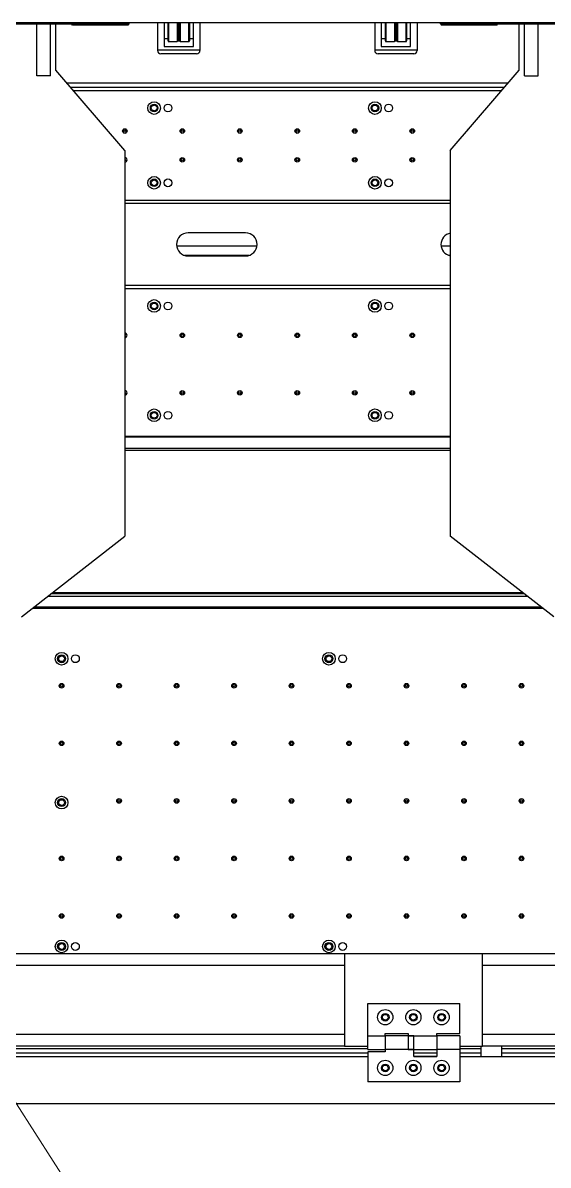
# Model space of a CAD drawing. Header units: millimetres. Extents: x 17243 to 30056, y 9468 to 18529.
# Drawn here: x 23196 to 23653, y 13468 to 14461 of the extents above; entities that cross this region are included whole.
import ezdxf

# ---------------------------------------------------------------- set-up
doc = ezdxf.new("R2010")
doc.units = ezdxf.units.MM
doc.layers.get('0').update_dxf_attribs({"lineweight": 18})
doc.layers.add('细实线层', color=7, linetype='Continuous', lineweight=18)

msp = doc.modelspace()

# ---------------------------------------------------------------- linework, layer by layer
at = {"color": 7, "linetype": 'Continuous', "lineweight": 25}
for p, q in [((24255.725, 14460.605), (22891.036, 14460.605)), ((23187.788, 14459.605), (23237.788, 14459.605)), ((23207.738, 14414.605), (23207.738, 14459.605)), ((23219.738, 14414.605), (23219.738, 14459.605)), ((23224.305, 14419.605), (23224.305, 14459.605)), ((23237.788, 14459.605), (23237.788, 14460.605)), ((23237.788, 14459.605), (23238.788, 14459.605)), ((23238.788, 14458.605), (23237.788, 14459.605)), ((23238.788, 14460.605), (23238.788, 14459.605)), ((23238.788, 14459.605), (23286.788, 14459.605)), ((23238.788, 14458.605), (23238.788, 14459.605)), ((23286.788, 14458.605), (23238.788, 14458.605)), ((23286.788, 14459.605), (23286.788, 14460.605)), ((23286.788, 14459.605), (23287.788, 14459.605)), ((23286.788, 14459.605), (23286.788, 14458.605)), ((23287.788, 14459.605), (23286.788, 14458.605)), ((23287.788, 14460.605), (23287.788, 14459.605)), ((23312.638, 14460.605), (23312.638, 14436.821)), ((23318.388, 14460.605), (23318.388, 14440.005)), ((23321.888, 14444.855), (23321.888, 14460.605)), ((23329.888, 14460.605), (23329.888, 14444.355)), ((23332.388, 14460.605), (23332.388, 14444.355)), ((23340.388, 14460.605), (23340.388, 14444.855)), ((23343.888, 14440.005), (23343.888, 14460.605)), ((23349.638, 14460.605), (23349.638, 14436.821)), ((23501.638, 14460.605), (23501.638, 14436.821)), ((23507.388, 14460.605), (23507.388, 14440.005)), ((23510.888, 14444.855), (23510.888, 14460.605)), ((23518.888, 14460.605), (23518.888, 14444.355)), ((23521.388, 14460.605), (23521.388, 14444.355)), ((23529.388, 14460.605), (23529.388, 14444.855)), ((23532.888, 14440.005), (23532.888, 14460.605)), ((23538.638, 14460.605), (23538.638, 14436.821)), ((23558.788, 14459.605), (23558.788, 14460.605)), ((23558.788, 14459.605), (23559.788, 14459.605)), ((23558.788, 14459.605), (23559.788, 14458.605)), ((23559.788, 14460.605), (23559.788, 14459.605)), ((23559.788, 14459.605), (23607.788, 14459.605)), ((23559.788, 14458.605), (23559.788, 14459.605)), ((23607.788, 14458.605), (23559.788, 14458.605)), ((23607.788, 14459.605), (23607.788, 14460.605)), ((23607.788, 14459.605), (23607.788, 14458.605)), ((23607.788, 14459.605), (23608.788, 14459.605)), ((23607.788, 14458.605), (23608.788, 14459.605)), ((23608.788, 14460.605), (23608.788, 14459.605)), ((23608.788, 14459.605), (23658.788, 14459.605)), ((23627.363, 14419.605), (23627.363, 14459.605)), ((23631.93, 14414.605), (23631.93, 14459.605)), ((23643.93, 14414.605), (23643.93, 14459.605)), ((23322.388, 14444.355), (23329.888, 14444.355)), ((23330.388, 14444.855), (23331.888, 14444.855)), ((23332.388, 14444.355), (23339.888, 14444.355)), ((23511.388, 14444.355), (23518.888, 14444.355)), ((23519.388, 14444.855), (23520.888, 14444.855)), ((23521.388, 14444.355), (23528.888, 14444.355)), ((23349.638, 14436.821), (23312.638, 14436.821)), ((23312.638, 14436.821), (23312.638, 14436.605)), ((23346.638, 14433.605), (23315.638, 14433.605)), ((23318.388, 14440.005), (23343.888, 14440.005)), ((23349.638, 14436.821), (23349.638, 14436.605)), ((23538.638, 14436.821), (23501.638, 14436.821)), ((23501.638, 14436.821), (23501.638, 14436.605)), ((23535.638, 14433.605), (23504.638, 14433.605)), ((23507.388, 14440.005), (23532.888, 14440.005)), ((23538.638, 14436.821), (23538.638, 14436.605)), ((23219.738, 14414.605), (23207.738, 14414.605)), ((23284.305, 14349.605), (23224.305, 14419.605)), ((23567.363, 14349.605), (23627.363, 14419.605)), ((23631.93, 14414.605), (23643.93, 14414.605)), ((23237.163, 14404.605), (23614.506, 14404.605)), ((23284.305, 14349.605), (23284.305, 14014.605)), ((23567.363, 14349.605), (23567.363, 14014.605)), ((23567.363, 14303.605), (23284.305, 14303.605)), ((23389.288, 14278.105), (23339.288, 14278.105)), ((23399.175, 14266.605), (23329.401, 14266.605)), ((23567.363, 14266.605), (23559.401, 14266.605)), ((23392.411, 14258.605), (23336.166, 14258.605)), ((23339.288, 14258.105), (23389.288, 14258.105)), ((23567.363, 14258.605), (23566.166, 14258.605)), ((23284.305, 14232.605), (23567.363, 14232.605)), ((23567.363, 14089.105), (23284.305, 14089.105)), ((23194.305, 13944.605), (23284.305, 14014.605)), ((23657.363, 13944.605), (23567.363, 14014.605)), ((23631.649, 13964.605), (23220.02, 13964.605)), ((23221.305, 13965.605), (23630.363, 13965.605)), ((23475.288, 13651.605), (21696.288, 13651.605)), ((23595.288, 13651.605), (23475.288, 13651.605)), ((23475.288, 13651.605), (23475.288, 13571.605)), ((23823.288, 13651.605), (23595.288, 13651.605)), ((23595.288, 13571.605), (23595.288, 13651.605)), ((23495.788, 13608.605), (23575.788, 13608.605)), ((23495.788, 13580.605), (23495.788, 13608.605)), ((23575.788, 13582.605), (23575.788, 13608.605)), ((23495.788, 13580.605), (23510.788, 13580.605)), ((23495.788, 13568.605), (23495.788, 13580.605)), ((23510.788, 13582.605), (23530.788, 13582.605)), ((23510.788, 13580.605), (23510.788, 13582.605)), ((23535.788, 13580.605), (23510.788, 13580.605)), ((23510.788, 13580.605), (23510.788, 13568.605)), ((23530.788, 13582.605), (23530.788, 13580.605)), ((23530.788, 13580.605), (23530.788, 13568.605)), ((23530.788, 13580.605), (23555.788, 13580.605)), ((23535.788, 13568.605), (23535.788, 13580.605)), ((23555.788, 13582.605), (23575.788, 13582.605)), ((23555.788, 13580.605), (23555.788, 13582.605)), ((23575.788, 13580.605), (23555.788, 13580.605)), ((23555.788, 13580.605), (23555.788, 13568.605)), ((23575.788, 13580.605), (23575.788, 13568.605)), ((23475.288, 13571.605), (21696.288, 13571.605)), ((23156.305, 13569.605), (23495.788, 13569.605)), ((23475.288, 13571.605), (23495.788, 13571.605)), ((23495.788, 13568.605), (23510.788, 13568.605)), ((23535.788, 13568.605), (23510.788, 13568.605)), ((23510.788, 13568.605), (23510.788, 13566.605)), ((23530.788, 13568.605), (23555.788, 13568.605)), ((23535.788, 13562.412), (23535.788, 13568.605)), ((23575.788, 13568.605), (23555.788, 13568.605)), ((23555.788, 13568.605), (23555.788, 13562.412)), ((23575.788, 13571.605), (23595.288, 13571.605)), ((23575.788, 13569.605), (23594.288, 13569.605)), ((23575.788, 13568.605), (23575.788, 13540.605)), ((23594.288, 13562.605), (23594.288, 13571.605)), ((23823.288, 13571.605), (23595.288, 13571.605)), ((23612.288, 13562.605), (23612.288, 13571.605)), ((23612.288, 13569.605), (23672.288, 13569.605)), ((21676.788, 13562.605), (23495.788, 13562.605)), ((23155.505, 13565.605), (23495.788, 13565.605)), ((23510.788, 13566.605), (23495.788, 13566.605)), ((23495.788, 13566.605), (23495.788, 13540.605)), ((23535.788, 13565.605), (23555.788, 13565.605)), ((23535.788, 13562.605), (23555.788, 13562.605)), ((23555.788, 13562.412), (23535.788, 13562.412)), ((23575.788, 13565.605), (23594.288, 13565.605)), ((23575.788, 13562.605), (23708.288, 13562.605)), ((23612.288, 13565.605), (23672.824, 13565.605)), ((23575.788, 13540.605), (23495.788, 13540.605)), ((21463.288, 13521.605), (23708.288, 13521.605))]:
    msp.add_line(p, q, dxfattribs=at)
at = {"color": 8, "linetype": 'Continuous', "lineweight": 25}
for p, q in [((23322.388, 14460.605), (23322.388, 14444.355)), ((23330.388, 14460.605), (23330.388, 14444.855)), ((23331.888, 14444.855), (23331.888, 14460.605)), ((23339.888, 14444.355), (23339.888, 14460.605)), ((23511.388, 14460.605), (23511.388, 14444.355)), ((23519.388, 14460.605), (23519.388, 14444.855)), ((23520.888, 14444.855), (23520.888, 14460.605)), ((23528.888, 14444.355), (23528.888, 14460.605)), ((23321.888, 14446.605), (23318.388, 14446.605)), ((23343.888, 14446.605), (23340.388, 14446.605)), ((23510.888, 14446.605), (23507.388, 14446.605)), ((23532.888, 14446.605), (23529.388, 14446.605)), ((23233.734, 14408.605), (23617.934, 14408.605)), ((23611.934, 14401.605), (23239.734, 14401.605)), ((23284.305, 14306.605), (23567.363, 14306.605)), ((23567.363, 14229.605), (23284.305, 14229.605)), ((23284.305, 14101.566), (23567.363, 14101.566)), ((23567.363, 14100.664), (23284.305, 14100.664)), ((23284.305, 14091.202), (23567.363, 14091.202)), ((23217.322, 13962.507), (23634.346, 13962.507)), ((23203.997, 13952.143), (23647.671, 13952.143)), ((23646.511, 13953.045), (23205.157, 13953.045)), ((23475.288, 13641.605), (21696.288, 13641.605)), ((23823.288, 13641.605), (23595.288, 13641.605)), ((23475.288, 13581.605), (21696.288, 13581.605)), ((23823.288, 13581.605), (23595.288, 13581.605))]:
    msp.add_line(p, q, dxfattribs=at)
at = {"color": 7, "linetype": 'Continuous', "lineweight": 25}
for centre, radius in [((23309.788, 14386.605), 5.5), ((23501.788, 14386.605), 5.5), ((23309.788, 14386.605), 3.3), ((23309.788, 14386.605), 2.5), ((23321.788, 14386.605), 3.4), ((23501.788, 14386.605), 3.3), ((23501.788, 14386.605), 2.5), ((23513.788, 14386.605), 3.4), ((23284.288, 14366.605), 2), ((23284.288, 14366.605), 1), ((23334.288, 14366.605), 2), ((23334.288, 14366.605), 1), ((23384.288, 14366.605), 2), ((23384.288, 14366.605), 1), ((23434.288, 14366.605), 2), ((23434.288, 14366.605), 1), ((23484.288, 14366.605), 2), ((23484.288, 14366.605), 1), ((23534.288, 14366.605), 2), ((23534.288, 14366.605), 1), ((23334.288, 14341.605), 2), ((23334.288, 14341.605), 1), ((23384.288, 14341.605), 2), ((23384.288, 14341.605), 1), ((23434.288, 14341.605), 2), ((23434.288, 14341.605), 1), ((23484.288, 14341.605), 2), ((23484.288, 14341.605), 1), ((23534.288, 14341.605), 2), ((23534.288, 14341.605), 1), ((23309.788, 14321.605), 5.5), ((23309.788, 14321.605), 3.3), ((23309.788, 14321.605), 2.5), ((23321.788, 14321.605), 3.4), ((23501.788, 14321.605), 5.5), ((23501.788, 14321.605), 3.3), ((23501.788, 14321.605), 2.5), ((23513.788, 14321.605), 3.4), ((23309.788, 14214.605), 5.5), ((23309.788, 14214.605), 3.3), ((23309.788, 14214.605), 2.5), ((23321.788, 14214.605), 3.4), ((23501.788, 14214.605), 5.5), ((23501.788, 14214.605), 3.3), ((23501.788, 14214.605), 2.5), ((23513.788, 14214.605), 3.4), ((23334.288, 14189.105), 2), ((23334.288, 14189.105), 1), ((23384.288, 14189.105), 2), ((23384.288, 14189.105), 1), ((23434.288, 14189.105), 2), ((23434.288, 14189.105), 1), ((23484.288, 14189.105), 2), ((23484.288, 14189.105), 1), ((23534.288, 14189.105), 2), ((23534.288, 14189.105), 1), ((23334.288, 14139.105), 2), ((23334.288, 14139.105), 1), ((23384.288, 14139.105), 2), ((23384.288, 14139.105), 1), ((23434.288, 14139.105), 2), ((23434.288, 14139.105), 1), ((23484.288, 14139.105), 2), ((23484.288, 14139.105), 1), ((23534.288, 14139.105), 2), ((23534.288, 14139.105), 1), ((23309.788, 14119.605), 5.5), ((23501.788, 14119.605), 5.5), ((23309.788, 14119.605), 3.3), ((23309.788, 14119.605), 2.5), ((23321.788, 14119.605), 3.4), ((23501.788, 14119.605), 3.3), ((23501.788, 14119.605), 2.5), ((23513.788, 14119.605), 3.4), ((23229.288, 13908.105), 5.5), ((23229.288, 13908.105), 3.5), ((23229.288, 13908.105), 2.5), ((23241.288, 13908.105), 3.4), ((23461.788, 13908.105), 5.5), ((23461.788, 13908.105), 3.5), ((23461.788, 13908.105), 2.5), ((23473.788, 13908.105), 3.4), ((23229.288, 13884.605), 2), ((23229.288, 13884.605), 1), ((23279.288, 13884.605), 2), ((23279.288, 13884.605), 1), ((23329.288, 13884.605), 2), ((23329.288, 13884.605), 1), ((23379.288, 13884.605), 2), ((23379.288, 13884.605), 1), ((23429.288, 13884.605), 2), ((23429.288, 13884.605), 1), ((23479.288, 13884.605), 2), ((23479.288, 13884.605), 1), ((23529.288, 13884.605), 2), ((23529.288, 13884.605), 1), ((23579.288, 13884.605), 2), ((23579.288, 13884.605), 1), ((23629.288, 13884.605), 2), ((23629.288, 13884.605), 1), ((23229.288, 13834.605), 2), ((23229.288, 13834.605), 1), ((23279.288, 13834.605), 2), ((23279.288, 13834.605), 1), ((23329.288, 13834.605), 2), ((23329.288, 13834.605), 1), ((23379.288, 13834.605), 2), ((23379.288, 13834.605), 1), ((23429.288, 13834.605), 2), ((23429.288, 13834.605), 1), ((23479.288, 13834.605), 2), ((23479.288, 13834.605), 1), ((23529.288, 13834.605), 2), ((23529.288, 13834.605), 1), ((23579.288, 13834.605), 2), ((23579.288, 13834.605), 1), ((23629.288, 13834.605), 2), ((23629.288, 13834.605), 1), ((23229.288, 13783.105), 5.5), ((23229.288, 13783.105), 3.5), ((23279.288, 13784.605), 2), ((23329.288, 13784.605), 2), ((23379.288, 13784.605), 2), ((23429.288, 13784.605), 2), ((23479.288, 13784.605), 2), ((23529.288, 13784.605), 2), ((23579.288, 13784.605), 2), ((23629.288, 13784.605), 2), ((23229.288, 13783.105), 2.5), ((23279.288, 13784.605), 1), ((23329.288, 13784.605), 1), ((23379.288, 13784.605), 1), ((23429.288, 13784.605), 1), ((23479.288, 13784.605), 1), ((23529.288, 13784.605), 1), ((23579.288, 13784.605), 1), ((23629.288, 13784.605), 1), ((23229.288, 13734.605), 2), ((23279.288, 13734.605), 2), ((23329.288, 13734.605), 2), ((23379.288, 13734.605), 2), ((23429.288, 13734.605), 2), ((23479.288, 13734.605), 2), ((23529.288, 13734.605), 2), ((23579.288, 13734.605), 2), ((23629.288, 13734.605), 2), ((23229.288, 13734.605), 1), ((23279.288, 13734.605), 1), ((23329.288, 13734.605), 1), ((23379.288, 13734.605), 1), ((23429.288, 13734.605), 1), ((23479.288, 13734.605), 1), ((23529.288, 13734.605), 1), ((23579.288, 13734.605), 1), ((23629.288, 13734.605), 1), ((23229.288, 13684.605), 2), ((23279.288, 13684.605), 2), ((23329.288, 13684.605), 2), ((23379.288, 13684.605), 2), ((23429.288, 13684.605), 2), ((23479.288, 13684.605), 2), ((23529.288, 13684.605), 2), ((23579.288, 13684.605), 2), ((23629.288, 13684.605), 2), ((23229.288, 13684.605), 1), ((23279.288, 13684.605), 1), ((23329.288, 13684.605), 1), ((23379.288, 13684.605), 1), ((23429.288, 13684.605), 1), ((23479.288, 13684.605), 1), ((23529.288, 13684.605), 1), ((23579.288, 13684.605), 1), ((23629.288, 13684.605), 1), ((23229.288, 13658.105), 5.5), ((23229.288, 13658.105), 3.5), ((23229.288, 13658.105), 2.5), ((23241.288, 13658.105), 3.4), ((23461.788, 13658.105), 5.5), ((23461.788, 13658.105), 3.5), ((23461.788, 13658.105), 2.5), ((23473.788, 13658.105), 3.4), ((23510.788, 13596.605), 6.6), ((23510.788, 13596.605), 3.3), ((23510.788, 13596.605), 2.5), ((23535.288, 13596.605), 6.6), ((23535.288, 13596.605), 3.3), ((23535.288, 13596.605), 2.5), ((23559.788, 13596.605), 6.6), ((23559.788, 13596.605), 3.3), ((23559.788, 13596.605), 2.5), ((23510.788, 13552.605), 6.6), ((23535.288, 13552.605), 6.6), ((23559.788, 13552.605), 6.6), ((23510.788, 13552.605), 3.3), ((23510.788, 13552.605), 2.5), ((23535.288, 13552.605), 3.3), ((23535.288, 13552.605), 2.5), ((23559.788, 13552.605), 3.3), ((23559.788, 13552.605), 2.5)]:
    msp.add_circle(centre, radius, dxfattribs=at)
for centre, radius, start, end in [((23322.388, 14444.855), 0.5, 180, 270), ((23330.388, 14444.355), 0.5, 90, 180), ((23331.888, 14444.355), 0.5, 0, 90), ((23339.888, 14444.855), 0.5, 270, 360), ((23511.388, 14444.855), 0.5, 180, 270), ((23519.388, 14444.355), 0.5, 90, 180), ((23520.888, 14444.355), 0.5, 0, 90), ((23528.888, 14444.855), 0.5, 270, 0), ((23315.638, 14436.605), 3, 180, 270), ((23346.638, 14436.605), 3, 270, 0), ((23504.638, 14436.605), 3, 180, 270), ((23535.638, 14436.605), 3, 270, 0), ((23584.288, 14366.605), 2, 112.7282, 166.069211), ((23284.288, 14341.605), 2, 0, 89.503887), ((23284.288, 14341.605), 1, 0, 89.007736), ((23284.288, 14341.605), 2, 270.496113, 360), ((23284.288, 14341.605), 1, 270.992264, 360), ((23339.288, 14268.105), 10, 90, 270), ((23389.288, 14268.105), 10, 270, 90), ((23569.288, 14268.105), 10, 101.100567, 258.899433), ((23284.288, 14189.105), 1, 270, 90), ((23284.288, 14189.105), 2, 270.496113, 89.503887), ((23284.288, 14139.105), 2, 270.496113, 89.503887), ((23284.288, 14139.105), 1, 270.992264, 89.007736)]:
    msp.add_arc(centre, radius, start, end, dxfattribs=at)
at = {"layer": '细实线层', "color": 6}
msp.add_line((23869.605, 12459.669), (22750.083, 14208.401), dxfattribs=at)

doc.saveas('drawing.dxf')
